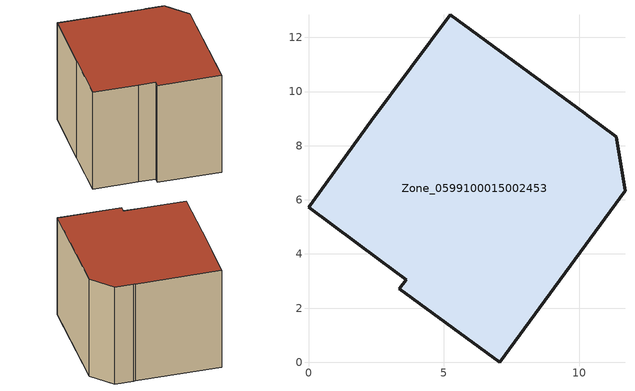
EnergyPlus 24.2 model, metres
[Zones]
Zone_0599100015002453
 floor ground (C_G): 2.32,8.91 5.24,12.84 10.2,9.2 10.29,9.13 11.37,8.34 11.69,6.34 7.07,0 3.35,2.72 3.62,3.05 2.62,3.79 0,5.72 z0.99
 wall outside (C_F): 3.62,3.05 3.35,2.72 7.07,0 11.69,6.34 11.37,8.34 10.29,9.13 10.2,9.2 5.24,12.84 2.32,8.91 0,5.72 2.62,3.79 3.62,3.05 z0.99:9
 roof outside (C_R): 11.37,8.34 10.29,9.13 10.2,9.2 5.24,12.84 2.32,8.91 0,5.72 2.62,3.79 3.62,3.05 3.35,2.72 7.07,0 11.69,6.34 z9
[BUILDING]
Pand.0599100015002453: North Axis=0; Terrain=City; Loads Convergence Tolerance Value=0.04; Temperature Convergence Tolerance Value=0.4; Solar Distribution=FullExterior; Maximum Number of Warmup Days=25; Minimum Number of Warmup Days=1
[Site:Location]
Rotterdam.The.Hague.AP_ZH_NLD Design_Conditions: Latitude=51.96; Longitude=4.45; Time Zone=1; Elevation=-4.5
[SITE:GROUNDTEMPERATURE:BUILDINGSURFACE]
18, 18, 18, 18, 18, 18, 18, 18, 18, 18, 18, 18
[MATERIAL] Thermal Absorptance=0.9; Solar Absorptance=0.7; Visible Absorptance=0.7
Name | Roughness | Thickness | Conductivity | Density | Specific Heat
G.TI.1975-1991 | MediumSmooth | 0.15 | 0.288461 | 540 | 1210
F.TI.1975-1991 | Rough | 0.3 | 0.230769 | 1920 | 840
R.TI.1975-1991 | MediumRough | 0.2 | 0.153846 | 1500 | 1000
[CONSTRUCTION]
C_G: G.TI.1975-1991
C_F: F.TI.1975-1991
C_R: R.TI.1975-1991
[ZONE]
Zone_0599100015002453: Type=1; Multiplier=1; Ceiling Height=Autocalculate; Volume=Autocalculate; Floor Area=autocalculate; Part of Total Floor Area=Yes
[ZONEINFILTRATION:DESIGNFLOWRATE]
Infil_Zone_0599100015002453: Zone or ZoneList or Space or SpaceList=Zone_0599100015002453; Schedule=AlwaysOn; Design Flow Rate Calculation Method=Flow/Area; Flow Rate per Floor Area=0.003; Constant Term Coefficient=1; Temperature Term Coefficient=0; Velocity Term Coefficient=0; Velocity Squared Term Coefficient=0
[HVACTEMPLATE:ZONE:IDEALLOADSAIRSYSTEM]
Zone_0599100015002453: Maximum Heating Supply Air Temperature=50; Minimum Cooling Supply Air Temperature=13; Maximum Heating Supply Air Humidity Ratio=0.0156; Minimum Cooling Supply Air Humidity Ratio=0.0077; Heating Limit=NoLimit; Cooling Limit=NoLimit; Dehumidification Control Type=ConstantSensibleHeatRatio; Cooling Sensible Heat Ratio=0.7; Dehumidification Setpoint=60; Humidification Control Type=None; Humidification Setpoint=30; Outdoor Air Method=None; Outdoor Air Flow Rate per Person=0.00944; Outdoor Air Flow Rate per Zone Floor Area=0; Outdoor Air Flow Rate per Zone=0; Demand Controlled Ventilation Type=None; Outdoor Air Economizer Type=NoEconomizer; Heat Recovery Type=None; Sensible Heat Recovery Effectiveness=0.7; Latent Heat Recovery Effectiveness=0.65
[ZONECONTROL:THERMOSTAT]
ThermostatControl_Zone_0599100015002453: Zone or ZoneList=Zone_0599100015002453; Control Type Schedule=DualSetpointControlType; Control 1=Thermostat_Zone_0599100015002453; Temperature Difference Between Cutout And Setpoint=0
[THERMOSTATSETPOINT:DUALSETPOINT]
Thermostat_Zone_0599100015002453: Heating Setpoint Temperature Schedule=HeatingSetpoint_Zone_0599100015002453; Cooling Setpoint Temperature Schedule=CoolingSetpoint_Zone_0599100015002453
[SCHEDULE:COMPACT]
HeatingSetpoint_Zone_0599100015002453: Through: 12/31, For: AllDays, Until: 24:00, 21
CoolingSetpoint_Zone_0599100015002453: Through: 12/31, For: AllDays, Until: 24:00, 24
DualSetpointControlType: Through: 12/31, For: AllDays, Until: 24:00, 4
AlwaysOn: Through: 12/31, For: AllDays, Until: 24:00, 1
